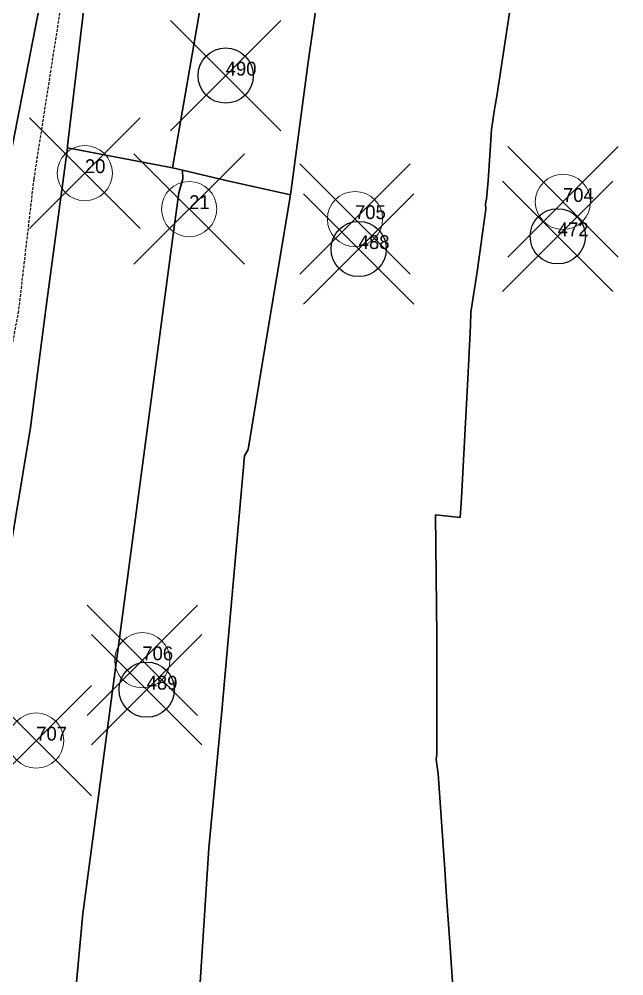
# Model space of a CAD drawing. Header units: millimetres. Extents: x -7 to 1322, y -2814 to 707.
# Drawn here: x 414.1 to 523.6, y 190.6 to 363.8 of the extents above; entities that cross this region are included whole.
import ezdxf

# ---------------------------------------------------------------- set-up
doc = ezdxf.new("R2010")
doc.units = ezdxf.units.MM
doc.header["$PDMODE"] = 35
doc.header["$PDSIZE"] = 10
doc.linetypes.add('ACAD_ISO02W100', pattern=[15, 12, -3])
doc.linetypes.add('DASHED', pattern=[0.75, 0.5, -0.25])
for name, color, linetype in [('Image', 7, 'Continuous'), ('Line_Road', 250, 'ACAD_ISO02W100'), ('Text_Survey_No_Old', 5, 'Continuous')]:
    doc.layers.add(name, color=color, linetype=linetype)
doc.layers.add('Poly_Survey_Bndry', color=250, linetype='Continuous', lineweight=30)
doc.layers.add('Text_Survey_No', color=250, linetype='Continuous', lineweight=0)
doc.layers.add('Text_Chalta_No', color=5, linetype='Continuous', lineweight=0, true_color=0x0000ff)
doc.styles.get("Standard").update_dxf_attribs({"font": 'Sakal Marathi_N_Ship.TTF'})
picture_1 = doc.add_image_def('image1.jpg', size_in_pixel=(14518, 11021))

msp = doc.modelspace()

# ---------------------------------------------------------------- linework, layer by layer
at = {"layer": 'Line_Road', "linetype": 'DASHED'}
msp.add_lwpolyline([(441.31, 452.89), (438.07, 444.15), (436.11, 437.34), (434.89, 430.62), (432.9, 424.14), (429.38, 409.65), (426.39, 394.58), (424.27, 383.88), (422.38, 370.88), (416.76, 334.85), (413.99, 310.95), (411.42, 297.24), (404.56, 261.63), (398.9, 221.15), (395.57, 201.72), (395.13, 193.51), (394.28, 188.86)], dxfattribs=at)
at = {"layer": 'Poly_Survey_Bndry'}
for points in [[(482.64, 528.13), (479.8, 524.81), (474.82, 520.28), (473.81, 519.53), (472.17, 518.26), (468.62, 510.58), (462.18, 496.75), (456.15, 482.17), (452.17, 471.68), (443.1, 448.71), (438.8, 437.83), (439.05, 437.07), (431.75, 403.03), (428.55, 387.17), (428.01, 384.07), (422.9, 340.85), (422.85, 340.49)], [(408.99, 321.03), (416.17, 357.77), (425.82, 407.5), (429.18, 422.45), (435.12, 443.51), (436.91, 452.18), (445.19, 474.39), (452.64, 493.5)], [(452.17, 471.68), (443.1, 448.71), (438.8, 437.83), (439.05, 437.07), (431.75, 403.03), (428.55, 387.17), (428.01, 384.07), (422.9, 340.85), (422.85, 340.49), (419.03, 311.76), (416.17, 289.84), (410.77, 257.02), (399.44, 183.59)], [(466.83, 461.06), (461.9, 443.01), (460.32, 437.16), (459.74, 434.68), (459.23, 432.67), (454.77, 410.11), (451.93, 395.1), (447.77, 370.78), (446.02, 360.51), (442.11, 338.24), (441.87, 336.86), (422.85, 340.49), (422.9, 340.85), (428.01, 384.07), (428.55, 387.17), (431.75, 403.03), (439.05, 437.07), (438.8, 437.83), (443.1, 448.71), (452.17, 471.68)], [(436.91, 452.18), (435.12, 443.51), (429.18, 422.45), (425.82, 407.5), (416.17, 357.77), (408.99, 321.03), (403.58, 322.37), (363.96, 332.32), (323, 342.56), (288.74, 351.37), (274.42, 354.94), (269.92, 356.55), (274.28, 376.67), (279.24, 399.56), (287.07, 433.68), (289.51, 444.77), (293.91, 463.5)], [(484.33, 456.56), (482.82, 448.51), (481.45, 441.81), (479.77, 433.83), (479.1, 430.42), (477.99, 424.5), (477.31, 421.91), (476.74, 418.61), (475.86, 414.19), (474.4, 408.05), (472.99, 400.57), (472.66, 399.07), (472.62, 397.97), (472.1, 395.07), (469.83, 379.47), (466.44, 356), (463.26, 332), (458.27, 302.03), (455.57, 285.85), (454.92, 284.74), (450.85, 238.49), (448.48, 213.66), (446.29, 179.99)], [(484.33, 456.56), (482.82, 448.51), (481.45, 441.81), (479.77, 433.83), (479.1, 430.42), (477.99, 424.5), (477.31, 421.91), (476.74, 418.61), (475.86, 414.19), (474.4, 408.05), (472.99, 400.57), (472.66, 399.07), (472.62, 397.97), (472.1, 395.07), (469.83, 379.47), (466.44, 356), (463.26, 332)], [(386.98, 168.27), (390.25, 196.75), (391.04, 204.39), (396.38, 241.49), (408.99, 321.03), (416.17, 357.77), (425.82, 407.5), (429.18, 422.45), (435.12, 443.51), (436.91, 452.18)], [(460.32, 437.16), (459.74, 434.68), (459.23, 432.67), (454.77, 410.11), (451.93, 395.1), (447.77, 370.78), (446.02, 360.51), (442.11, 338.24), (441.87, 336.86)], [(447.77, 370.78), (446.02, 360.51), (442.11, 338.24), (441.87, 336.86), (443.68, 336.43), (451.58, 334.55), (463.26, 332), (466.44, 356), (469.83, 379.47)], [(504.09, 372.54), (500.61, 349.85), (500.18, 347.47), (499.67, 343.82), (499.34, 339.07), (499.03, 334.53), (498.75, 331.22), (498.56, 330.34), (498.65, 329.38), (498.53, 328.54), (497.07, 318.01), (495.92, 310.74), (495.87, 308.33), (495.35, 298.69), (494.25, 277.1), (493.96, 273.56), (489.52, 274.02), (489.76, 252.01), (489.76, 230.79), (489.64, 229.73), (490, 227.13), (491.21, 209.8), (491.5, 204.88), (492.16, 195.76), (493.5, 175.99)], [(504.09, 372.54), (500.61, 349.85), (500.18, 347.47), (499.67, 343.82), (499.34, 339.07), (499.03, 334.53), (498.75, 331.22), (498.56, 330.34), (498.65, 329.38), (498.53, 328.54), (497.07, 318.01), (495.92, 310.74), (495.87, 308.33), (495.35, 298.69), (494.25, 277.1), (493.96, 273.56), (489.52, 274.02), (489.76, 252.01), (489.76, 230.79), (489.64, 229.73), (490, 227.13), (491.21, 209.8), (491.5, 204.88), (492.16, 195.76), (493.5, 175.99)], [(493.5, 175.99), (492.16, 195.76), (491.5, 204.88), (491.21, 209.8), (490, 227.13), (489.64, 229.73), (489.76, 230.79), (489.76, 252.01), (489.52, 274.02), (493.96, 273.56), (494.25, 277.1), (495.35, 298.69), (495.87, 308.33), (495.92, 310.74), (497.07, 318.01), (498.53, 328.54), (498.65, 329.38), (498.56, 330.34), (498.75, 331.22), (499.03, 334.53), (499.34, 339.07), (499.67, 343.82), (500.18, 347.47), (500.61, 349.85), (504.09, 372.54)], [(422.85, 340.49), (419.03, 311.76), (416.17, 289.84), (410.77, 257.02), (399.44, 183.59), (395.78, 155.17), (391.15, 119.24), (389.9, 109.53)], [(441.87, 336.86), (422.85, 340.49)], [(443.68, 336.43), (443.74, 334.85), (443.06, 332.33), (442.12, 325.69), (425.64, 201.78), (423.17, 175.14), (422.07, 140.71), (421.89, 135), (421.73, 132.46), (423.6, 109.23), (424.78, 93.93)], [(423.17, 175.14), (425.64, 201.78), (442.12, 325.69), (443.06, 332.33), (443.74, 334.85), (443.68, 336.43), (451.58, 334.55), (463.26, 332), (458.27, 302.03), (455.57, 285.85), (454.92, 284.74), (450.85, 238.49), (448.48, 213.66), (446.29, 179.99)], [(443.68, 336.43), (441.87, 336.86)], [(463.26, 332), (451.58, 334.55), (443.68, 336.43)], [(463.26, 332), (458.27, 302.03), (455.57, 285.85), (454.92, 284.74), (450.85, 238.49), (448.48, 213.66), (446.29, 179.99), (446.06, 176.41), (446.36, 173.51), (448.08, 154.82), (452.3, 104.49), (453.46, 91.82)]]:
    msp.add_lwpolyline(points, dxfattribs=at)
msp.add_lwpolyline([(441.87, 336.86), (443.68, 336.43), (443.74, 334.85), (443.06, 332.33), (442.12, 325.69), (425.64, 201.78), (423.17, 175.14), (422.07, 140.71), (421.89, 135), (421.73, 132.46), (423.6, 109.23), (424.78, 93.93), (412.02, 78.56), (403.36, 87.92), (400.92, 91.34), (389.9, 109.53), (391.15, 119.24), (395.78, 155.17), (399.44, 183.59), (410.77, 257.02), (416.17, 289.84), (419.03, 311.76), (422.85, 340.49)], close=True, dxfattribs=at)
at = {"layer": 'Text_Chalta_No'}
for p in [(426.02, 335.91), (444.9, 329.4)]:
    msp.add_point(p, dxfattribs=at)
at = {"layer": 'Text_Survey_No'}
for p in [(512.59, 330.7), (474.94, 327.59), (436.42, 247.71), (417.21, 233.16)]:
    msp.add_point(p, dxfattribs=at)
at = {"layer": 'Text_Survey_No_Old'}
for p in [(451.52, 353.57), (511.65, 324.47), (475.61, 322.17), (437.21, 242.39)]:
    msp.add_point(p, dxfattribs=at)

# ---------------------------------------------------------------- texts
at = {"layer": 'Text_Chalta_No', "linetype": 'DASHED'}
for s, p in [('20', (426.02, 335.91)), ('21', (444.9, 329.4))]:
    msp.add_text(s, height=2.5, dxfattribs=at).set_placement(p)
at = {"layer": 'Text_Survey_No', "linetype": 'DASHED'}
for s, p in [('704', (512.59, 330.7)), ('705', (474.94, 327.59)), ('706', (436.42, 247.71)), ('707', (417.21, 233.16))]:
    msp.add_text(s, height=2.5, dxfattribs=at).set_placement(p)
at = {"layer": 'Text_Survey_No_Old', "linetype": 'DASHED'}
for s, p in [('490', (451.52, 353.57)), ('472', (511.65, 324.47)), ('488', (475.61, 322.17)), ('489', (437.21, 242.39))]:
    msp.add_text(s, height=2.5, dxfattribs=at).set_placement(p)

# ---------------------------------------------------------------- pictures from other files: only their frames are drawn
at = {"layer": 'Image'}
image = msp.add_image(picture_1, insert=(0, 0), size_in_units=(921.89, 699.83), dxfattribs=at)
image.dxf.flags = 7

doc.saveas('drawing.dxf')
